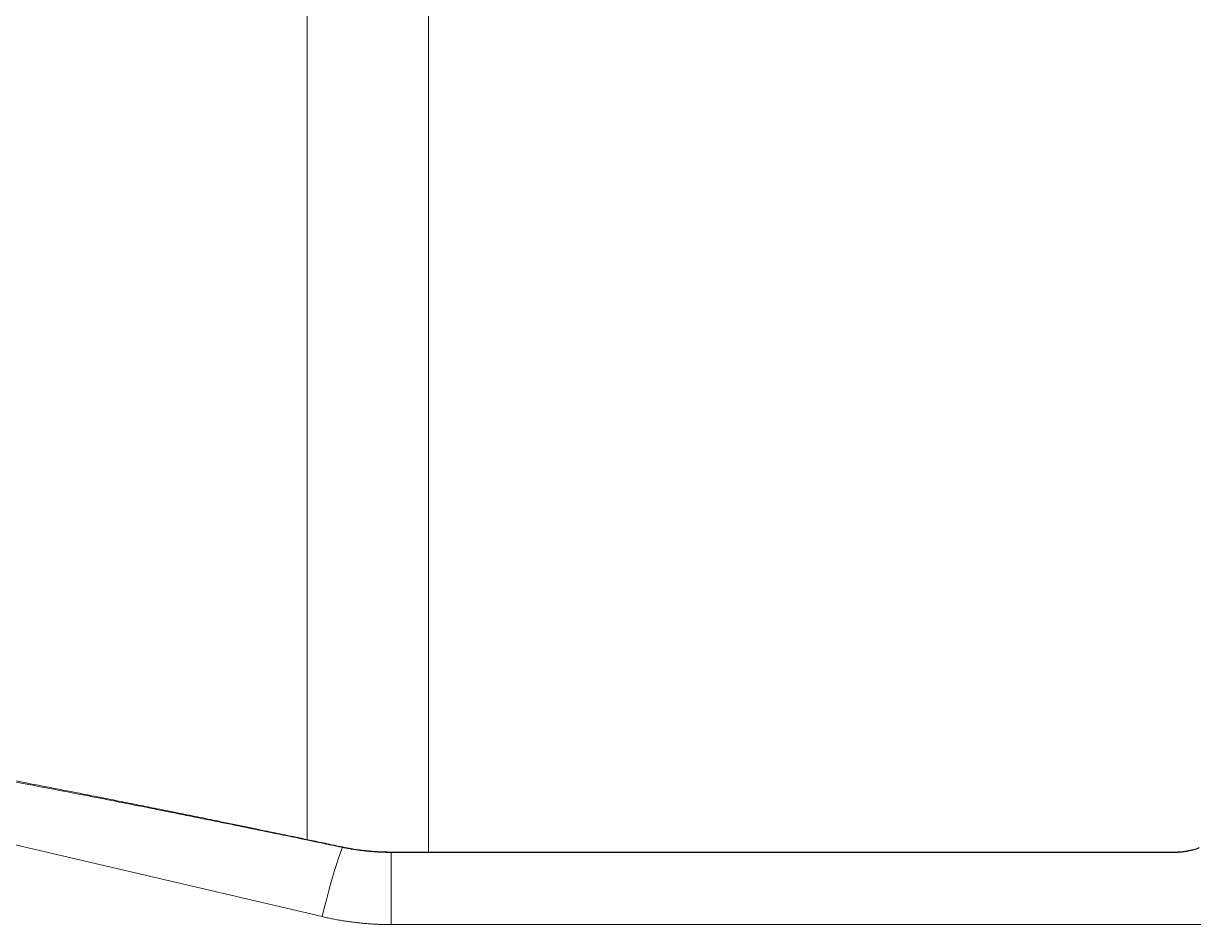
# Model space of a CAD drawing. Header units: millimetres. Extents: x 744 to 5705, y 930 to 4879.
# Drawn here: x 1992 to 2570, y 3989 to 4434 of the extents above; entities that cross this region are included whole.
import ezdxf

# ---------------------------------------------------------------- set-up
doc = ezdxf.new("R2010")
doc.units = ezdxf.units.MM
doc.header["$MEASUREMENT"] = 0

msp = doc.modelspace()

# ---------------------------------------------------------------- linework, layer by layer
at = {"color": 7, "linetype": 'Continuous', "lineweight": 15, "true_color": 0xffffff}
for p, q in [((2132.39, 4031.37), (2132.39, 4523.19)), ((2192.39, 4523.19), (2192.39, 4025.18)), ((2139.81, 3993.3), (1876.75, 4054.68)), ((2173.89, 4025.18), (2560.89, 4025.18)), ((2173.89, 4025.01), (2560.89, 4025.01)), ((2173.89, 3989.37), (2173.89, 4025.01)), ((2926.41, 3989.37), (2173.89, 3989.37))]:
    msp.add_line(p, q, dxfattribs=at)
at = {"color": 8, "linetype": 'Continuous', "lineweight": 15, "true_color": 0x808080}
for p, q in [((2149.87, 4027.7), (2149.83, 4027.5)), ((2173.89, 4025.01), (2173.89, 4025.18)), ((2560.89, 4025.01), (2560.89, 4025.18))]:
    msp.add_line(p, q, dxfattribs=at)
at = {"color": 7, "linetype": 'Continuous', "lineweight": 15, "true_color": 0xffffff}
msp.add_lwpolyline([(2149.83, 4027.5), (2149.19, 4025.9), (2148.48, 4023.93), (2147.69, 4021.61), (2146.85, 4018.97), (2145.95, 4016.02), (2145, 4012.78), (2144.01, 4009.29), (2142.99, 4005.56), (2141.94, 4001.63), (2140.88, 3997.53), (2139.81, 3993.3)], dxfattribs=at)
for points, knots in [([(1907.37, 4074.62), (1909.58, 4074.23), (1914.04, 4073.44), (1920.78, 4072.24), (1927.62, 4071.02), (1934.55, 4069.77), (1941.57, 4068.49), (1948.69, 4067.19), (1955.9, 4065.86), (1970.39, 4063.18), (1992.61, 4059), (2022.51, 4053.25), (2053.45, 4047.18), (2079.43, 4041.97), (2100.63, 4037.67), (2116.64, 4034.39), (2133.09, 4031), (2144.2, 4028.68), (2149.83, 4027.5)], [0, 0, 0, 0, 0.027325, 0.055044, 0.083157, 0.111663, 0.140563, 0.169857, 0.199545, 0.229627, 0.348747, 0.474175, 0.5995, 0.731665, 0.79599, 0.862154, 0.930157, 1, 1, 1, 1]), ([(1907.51, 4075.43), (1909.61, 4075.05), (1913.5, 4074.35), (1918.83, 4073.38), (1923.19, 4072.59), (1926.54, 4071.97), (1929.12, 4071.5), (1931.37, 4071.09), (1934.08, 4070.59), (1937.51, 4069.95), (1941.54, 4069.21), (1945.69, 4068.44), (1953.16, 4067.04), (1963.76, 4065.05), (1978.36, 4062.27), (1993.62, 4059.34), (2009.81, 4056.2), (2024.16, 4053.38), (2036.58, 4050.92), (2046.48, 4048.95), (2056.31, 4046.98), (2066.31, 4044.96), (2076.81, 4042.83), (2086.09, 4040.94), (2094, 4039.32), (2100.56, 4037.97), (2106.84, 4036.68), (2112.14, 4035.58), (2116.93, 4034.59), (2121.65, 4033.61), (2127.33, 4032.43), (2133.98, 4031.04), (2141.6, 4029.44), (2147, 4028.3), (2149.87, 4027.7)], [0, 0, 0, 0, 0.0259338, 0.0479187, 0.0658622, 0.0796906, 0.0893512, 0.0977326, 0.1074107, 0.122856, 0.1400962, 0.1572136, 0.1740941, 0.2323207, 0.2882048, 0.3546395, 0.4210738, 0.4884683, 0.5322308, 0.5748535, 0.6110715, 0.653958, 0.6986934, 0.7411756, 0.7690792, 0.7966794, 0.8225871, 0.846876, 0.8624561, 0.881968, 0.9054413, 0.932911, 0.9644162, 1, 1, 1, 1]), ([(2149.83, 4027.5), (2150.19, 4027.43), (2150.92, 4027.28), (2152.01, 4027.07), (2153.11, 4026.87), (2154.2, 4026.67), (2155.3, 4026.49), (2156.39, 4026.32), (2157.48, 4026.16), (2158.58, 4026.01), (2159.67, 4025.87), (2160.77, 4025.75), (2161.86, 4025.63), (2162.96, 4025.52), (2164.05, 4025.42), (2165.15, 4025.33), (2166.24, 4025.26), (2167.33, 4025.19), (2168.43, 4025.13), (2169.52, 4025.09), (2170.61, 4025.05), (2171.71, 4025.03), (2172.8, 4025.01), (2173.53, 4025.01), (2173.89, 4025.01)], [0, 0, 0, 0, 0.046022, 0.091976, 0.137863, 0.183686, 0.229446, 0.275147, 0.32079, 0.366378, 0.411912, 0.457395, 0.50283, 0.548218, 0.593561, 0.638862, 0.684122, 0.729345, 0.774531, 0.819684, 0.864805, 0.909897, 0.954961, 1, 1, 1, 1]), ([(2149.87, 4027.69), (2151.29, 4027.41), (2154.51, 4026.77), (2159.93, 4025.98), (2166.52, 4025.32), (2171.31, 4025.22), (2173.89, 4025.18)], [0, 0, 0, 0, 0.180108, 0.406543, 0.679515, 1, 1, 1, 1]), ([(2560.89, 4025.01), (2561, 4025.01), (2561.23, 4025.01), (2561.57, 4025.01), (2561.91, 4025.02), (2562.25, 4025.03), (2562.59, 4025.05), (2562.93, 4025.07), (2563.54, 4025.11), (2564.42, 4025.18), (2565.53, 4025.32), (2566.59, 4025.48), (2567.94, 4025.73), (2569.46, 4026.08), (2570.69, 4026.45), (2571.49, 4026.73), (2571.99, 4026.92), (2572.39, 4027.09), (2572.63, 4027.22), (2572.77, 4027.3), (2572.84, 4027.36), (2572.88, 4027.41), (2572.89, 4027.44), (2572.89, 4027.45)], [0, 0, 0, 0, 0.0173165, 0.0346042, 0.0518806, 0.0691635, 0.0864706, 0.1038195, 0.1212276, 0.181638, 0.2425976, 0.3035813, 0.3652555, 0.4890642, 0.6151234, 0.6785212, 0.7421539, 0.8065172, 0.870938, 0.903258, 0.9354965, 0.9677213, 1, 1, 1, 1]), ([(2560.89, 4025.18), (2561.84, 4025.2), (2563.67, 4025.25), (2566.05, 4025.55), (2567.9, 4025.9), (2569.19, 4026.2), (2569.99, 4026.45), (2570.03, 4026.36), (2570.04, 4026.32)], [0, 0, 0, 0, 0.215363, 0.413409, 0.596869, 0.763413, 0.914347, 1, 1, 1, 1]), ([(2139.81, 3993.3), (2140.21, 3993.2), (2141, 3993.02), (2142.2, 3992.76), (2143.4, 3992.5), (2144.61, 3992.26), (2145.81, 3992.02), (2147.02, 3991.8), (2148.23, 3991.58), (2149.44, 3991.38), (2150.65, 3991.18), (2151.86, 3991), (2153.08, 3990.82), (2154.3, 3990.66), (2155.52, 3990.5), (2157.04, 3990.32), (2158.87, 3990.12), (2161.01, 3989.92), (2163.15, 3989.75), (2165.3, 3989.61), (2167.44, 3989.51), (2169.59, 3989.43), (2171.74, 3989.38), (2173.17, 3989.38), (2173.89, 3989.37)], [0, 0, 0, 0, 0.035788, 0.071557, 0.10731, 0.143049, 0.178776, 0.214495, 0.250207, 0.285916, 0.321624, 0.357333, 0.393046, 0.428765, 0.464494, 0.500234, 0.56276, 0.625244, 0.687697, 0.750134, 0.81257, 0.875017, 0.937489, 1, 1, 1, 1])]:
    msp.add_open_spline(points, degree=3, knots=knots, dxfattribs=at)

doc.saveas('drawing.dxf')
